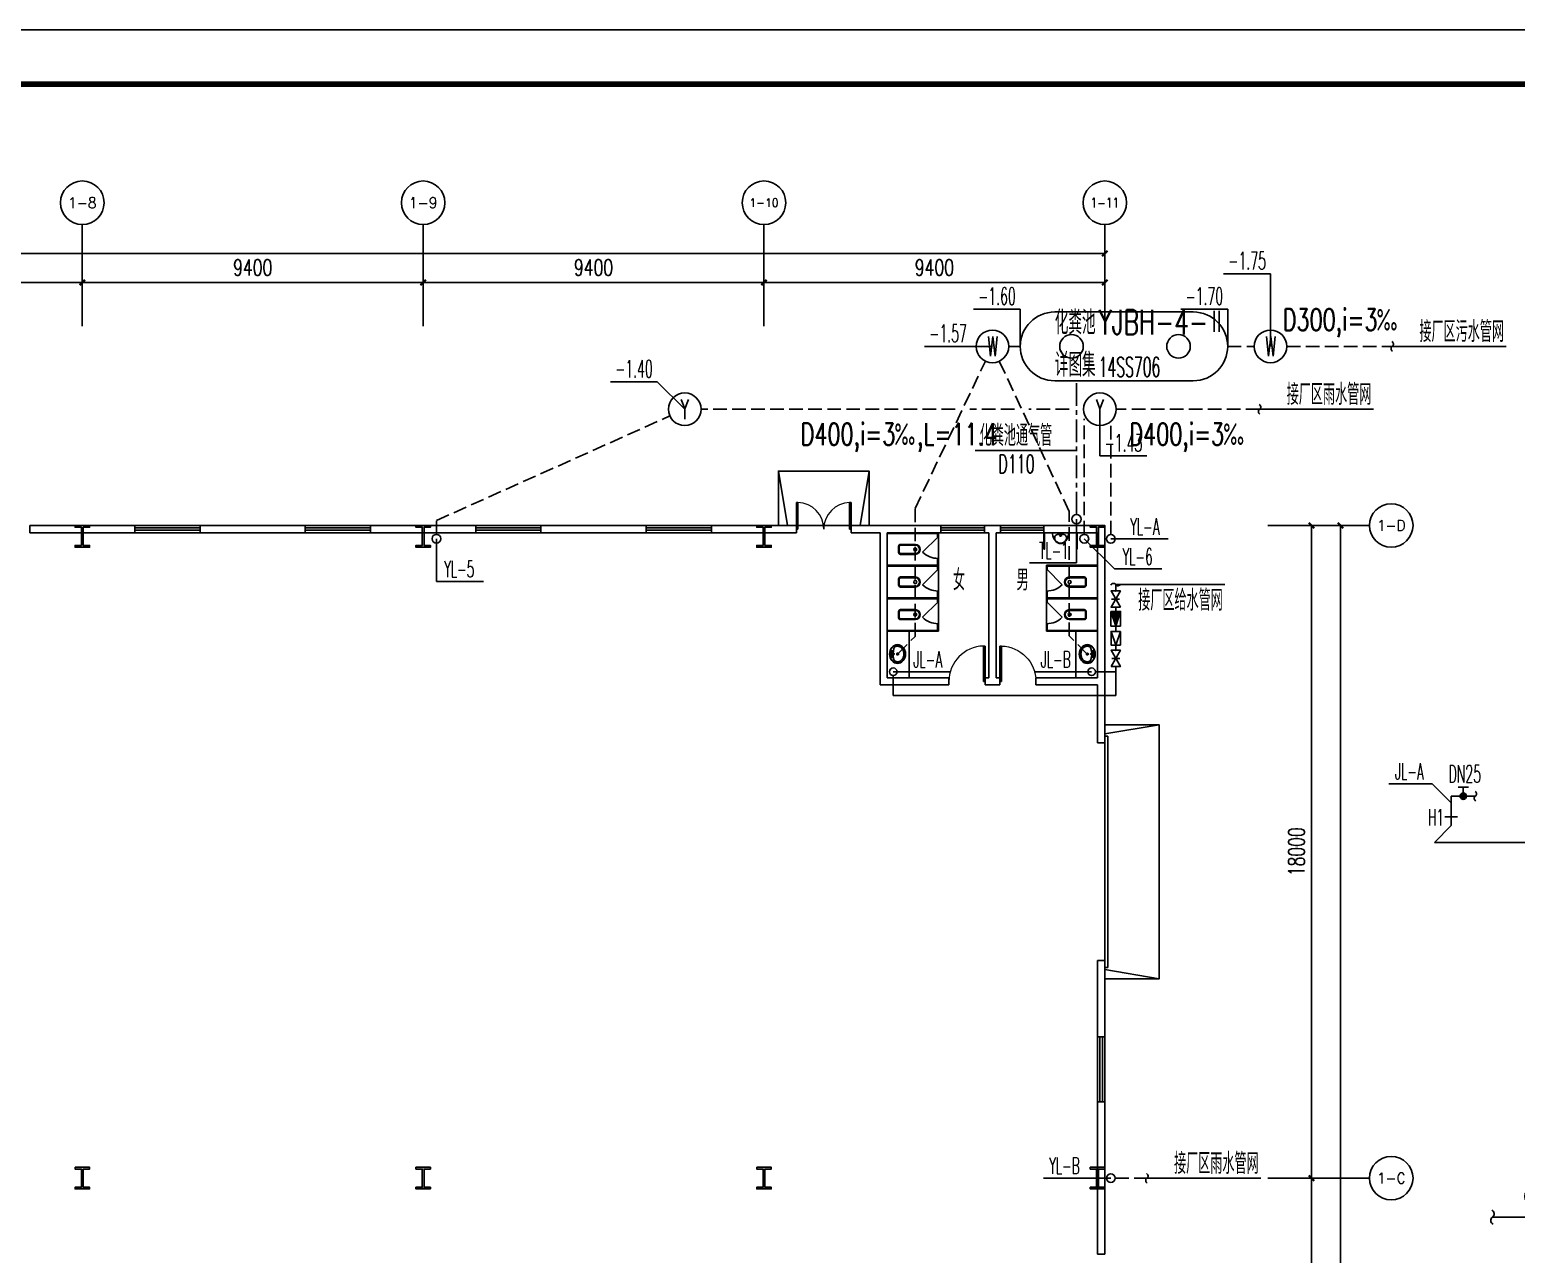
# Model space of a CAD drawing. Extents: x -539947 to 213937, y -712430 to -438816.
# Drawn here: x -194851 to -153854, y -472587 to -438816 of the extents above; entities that cross this region are included whole.
import ezdxf
from ezdxf.enums import TextEntityAlignment as Align

# ---------------------------------------------------------------- set-up
doc = ezdxf.new("R2010")
doc.units = 0
doc.header["$LTSCALE"] = 1000
doc.header["$MEASUREMENT"] = 0
doc.linetypes.add('CENTER', pattern=[2, 1.25, -0.25, 0.25, -0.25])
doc.linetypes.add('DASH', pattern=[0.35, 0.25, -0.1])
for name, color, linetype in [('2', 2, 'Continuous'), ('4', 4, 'Continuous'), ('9', 9, 'Continuous'), ('AXIS', 3, 'Continuous'), ('AXIS_TEXT', 7, 'Continuous'), ('K+T', 252, 'Continuous'), ('PIPE-污水', 5, 'DASH'), ('PIPE-给水', 1, 'Continuous'), ('PIPE-雨水', 222, 'DASH'), ('PUB_TITLE', 4, 'Continuous'), ('STAIR', 2, 'Continuous'), ('TWT_LEAD', 3, 'Continuous'), ('TWT_SYMB', 3, 'Continuous'), ('TWT_TEXT', 7, 'Continuous'), ('VALVE_消防', 7, 'Continuous'), ('VALVE_给水', 7, 'Continuous'), ('VPIPE-给水', 1, 'Continuous'), ('VPIPE-雨水', 222, 'DASH'), ('WALL', 7, 'Continuous'), ('WELL_污水', 2, 'Continuous'), ('WELL_雨水', 2, 'Continuous'), ('WINDOW', 4, 'Continuous')]:
    doc.layers.add(name, color=color, linetype=linetype)
doc.styles.add('_TCH_AXIS', font='COMPLEX', dxfattribs={"bigfont": 'GBCBIG'})
doc.styles.add('_TCH_DIM', font='SIMPLEX.shx', dxfattribs={"width": 0.8, "bigfont": 'GBCBIG.shx'})
doc.styles.add('_TCH_DIM_T3', font='SIMPLEX', dxfattribs={"width": 0.705882, "bigfont": 'GBCBIG'})
doc.styles.add('COMPLEX', font='COMPLEX')
doc.styles.add('天正', font='simplex.shx', dxfattribs={"width": 0.7, "bigfont": 'hztxt.shx'})
doc.dimstyles.new('_TCH_ARCH&&150', dxfattribs={"dimtxt": 446.25, "dimasz": 150, "dimexe": 375, "dimexo": 450, "dimgap": 189.375, "dimtad": 1, "dimdec": 0, "dimzin": 0, "dimdsep": 46, "dimtxsty": '_TCH_DIM_T3', "dimblk": 'ARCHTICK', "dimcen": 0.09, "dimclrt": 7, "dimazin": 2, "dimtfac": 1, "dimtdec": 0, "dimtix": 1, "dimtmove": 2, "dimatfit": 3, "dimfxl": 1, "dimtolj": 1, "dimtzin": 0, "dimarcsym": 0})

# ---------------------------------------------------------------- blocks, each defined once
blk = doc.blocks.new('A$C4D50352B')
h = blk.add_hatch(color=256)
h.dxf.hatch_style = 1
h.paths.add_polyline_path([(0, 600), (400, 600), (400, 550), (225, 550), (225, 50), (400, 50), (400, 0), (0, 0), (0, 50), (175, 50), (175, 550), (0, 550)])
blk.add_lwpolyline([(0, 600), (400, 600), (400, 550), (225, 550), (225, 50), (400, 50), (400, 0), (0, 0), (0, 50), (175, 50), (175, 550), (0, 550)], close=True)
blk = doc.blocks.new('sdbadbasdbsd')
for p in [(-149000, -203190), (-139600, -203190), (-130200, -203190), (-121000, -203190), (-149000, -220890), (-139600, -220890), (-130200, -220890), (-121000, -220890)]:
    blk.add_blockref('A$C4D50352B', p)
blk = doc.blocks.new('A$C58C370F3')
at = {"layer": 'K+T'}
for points in [[(465, 138), (59, 138, 0.388189), (0, 88), (0, -88, 0.388189), (59, -138), (465, -138, 0.97895)], [(465, 118), (58, 118, 0.382017), (20, 86), (20, -86, 0.382017), (58, -118), (465, -118, 0.977255)]]:
    blk.add_lwpolyline(points, format="xyb", close=True, dxfattribs=at)
blk.add_circle((462, 0), 40, dxfattribs=at)
blk = doc.blocks.new('$DorLib2D$00000114')
at = {"color": 0}
blk.add_line((0.5, 0), (-0.207, 0.707), dxfattribs=at)
blk.add_arc((0.5, 0), 1, 135, 180, dxfattribs=at)
blk = doc.blocks.new('A$C03CD7C06')
at = {"layer": 'K+T'}
for p, q in [((-350, 1410), (-460, 1410)), ((-460, 1410), (-460, 0)), ((-440, 1390), (-350, 1390)), ((-440, 1390), (-440, 0)), ((-350, 1410), (250, 1410)), ((-350, 1390), (-350, 1410)), ((460, 1410), (250, 1410)), ((250, 1410), (250, 1390)), ((250, 1390), (440, 1390)), ((440, 1390), (440, 0)), ((460, 1410), (460, 0)), ((-440, 0), (-460, 0)), ((460, 0), (440, 0))]:
    blk.add_line(p, q, dxfattribs=at)
at = {"layer": 'K+T', "xscale": 600, "yscale": 600, "zscale": -600, "rotation": 180}
blk.add_blockref('$DorLib2D$00000114', (-50, 1400), dxfattribs=at)
at = {"layer": 'K+T', "rotation": 90}
blk.add_blockref('A$C58C370F3', (0, 310), dxfattribs=at)
blk = doc.blocks.new('A$C22F25C8E')
at = {"layer": 'K+T'}
blk.add_lwpolyline([(-10, 450), (-10, 0), (10, 0), (10, 450)], close=True, dxfattribs=at)
blk = doc.blocks.new('A$C554A5188')
at = {"layer": 'K+T'}
blk.add_line((-191, 0), (191, 0), dxfattribs=at)
for radius in [30, 20]:
    blk.add_circle((0, 69), radius, dxfattribs=at)
for centre, radius, start, end in [((-191, 30), 30, 172.3236, 270), ((-65, 147), 100, 144.3008, 240.2823), ((65, 147), 100, 299.7178, 35.7038), ((191, 30), 30, 270, 7.6764)]:
    blk.add_arc(centre, radius, start, end, dxfattribs=at)
at = {"layer": 'K+T', "extrusion": (0, 0, -1)}
for centre, major_axis, ratio, start_param, end_param in [((0, -31), (0, 332), 0.677059, -1.374291, 1.374291), ((0, 311), (0, 282), 0.893435, 2.669997, 3.613187)]:
    blk.add_ellipse(centre, major_axis=major_axis, ratio=ratio, start_param=start_param, end_param=end_param, dxfattribs=at)
at = {"layer": 'K+T'}
blk.add_open_spline([(-146, 205), (-145, 207), (-143, 210), (-132, 223), (-123, 234), (-103, 253), (-92, 261), (-71, 274), (-59, 279), (-37, 287), (-25, 290), (-2, 292), (9, 292), (33, 288), (44, 285), (66, 276), (78, 270), (99, 256), (109, 247), (129, 228), (138, 217), (146, 205)], degree=3, knots=[-0.755633, -0.755633, -0.755633, -0.755633, -0.725441, -0.725441, -0.560359, -0.560359, -0.395278, -0.395278, -0.230196, -0.230196, -0.065114, -0.065114, 0.099967, 0.099967, 0.265049, 0.265049, 0.430131, 0.430131, 0.595212, 0.595212, 0.755604, 0.755604, 0.755604, 0.755604], dxfattribs=at)
blk = doc.blocks.new('A$C77EE2929')
for name, p in [('A$C22F25C8E', (10, 0)), ('A$C554A5188', (460, 0))]:
    blk.add_blockref(name, p)
at = {"xscale": -1}
blk.add_blockref('A$C22F25C8E', (910, 0), dxfattribs=at)
blk = doc.blocks.new('$TCHSYS$WIN2D')
for p, q in [((-0.5, 0.5), (0.5, 0.5)), ((-0.5, 0.5), (-0.5, -0.5)), ((0.5, 0.5), (0.5, -0.5)), ((0.5, 0.167), (-0.5, 0.167)), ((0.5, -0.167), (-0.5, -0.167)), ((-0.5, -0.5), (0.5, -0.5))]:
    blk.add_line(p, q)
blk = doc.blocks.new('$DorLib2D$00000126')
at = {"color": 0, "linetype": 'Continuous'}
for p, q in [((-0.532, 0.5), (-0.532, 0.9)), ((0.532, 0.9), (0.532, 0.5))]:
    blk.add_line(p, q, dxfattribs=at)
at = {"color": 0, "linetype": 'DASH'}
for p, q in [((-0.532, 0.9), (0.532, 0.9)), ((-0.532, 0.5), (0.532, 0.5))]:
    blk.add_line(p, q, dxfattribs=at)
blk = doc.blocks.new('$DorLib2D$00000001')
for p, q in [((0.45, 0.975), (0.5, 0.975)), ((0.45, 0), (0.45, 0.975)), ((0.5, 0), (0.5, 0.975)), ((0.5, 0), (0.45, 0))]:
    blk.add_line(p, q)
at = {"lineweight": 13}
blk.add_arc((0.475, 0), 0.975, 91.4693, 180, dxfattribs=at)
blk = doc.blocks.new('$WINLIB2D$00000001')
at = {"color": 0}
for points in [[(-0.5, 0.5), (-0.5, -0.5)], [(-0.5, 0.5), (0.5, 0.5)], [(0.5, -0.5), (0.5, 0.5)], [(0.5, 0.167), (-0.5, 0.167)], [(0.5, -0.167), (-0.5, -0.167)], [(-0.5, -0.5), (0.5, -0.5)]]:
    blk.add_lwpolyline(points, dxfattribs=at)
blk = doc.blocks.new('$lvtry$00000173')
at = {"color": 0}
for p, q in [((-35, -219, 0), (40, -219, 0)), ((-11, -125, 0), (-16, -50, 0)), ((2, -177, 0), (2, -260, 0)), ((12, -125, 0), (16, -50, 0))]:
    blk.add_line(p, q, dxfattribs=at)
for centre, radius in [((-69, -62, 0), 20.6), ((-69, -62, 0), 15.6), ((2, -219, 0), 23.4), ((0, -50, 0), 15.8), ((72, -62, 0), 20.6), ((72, -62, 0), 15.6)]:
    blk.add_circle(centre, radius, dxfattribs=at)
blk.add_arc((1, -117, 0), 13.9, 215.486, 324.514, dxfattribs=at)
blk.add_ellipse((2, -219, 0), major_axis=(-259, 0), ratio=0.848663, dxfattribs=at)
for start_param, end_param in [(4.764585, 5.931457), (3.493317, 4.671733)]:
    blk.add_ellipse((2, -215, 0), major_axis=(-259, 0), ratio=0.459125, start_param=start_param, end_param=end_param, dxfattribs=at)
for points, knots in [([(-247, -219, 0), (-247, -226, 0), (-247, -233, 0), (-245, -253, 0), (-242, -264, 0), (-234, -288, 0), (-229, -299, 0), (-216, -321, 0), (-209, -331, 0), (-192, -351, 0), (-183, -360, 0), (-162, -377, 0), (-151, -385, 0), (-127, -399, 0), (-115, -405, 0), (-88, -415, 0), (-75, -419, 0), (-47, -425, 0), (-32, -427, 0), (-4, -429, 0), (11, -429, 0), (40, -426, 0), (54, -424, 0), (82, -418, 0), (96, -413, 0), (122, -403, 0), (134, -397, 0), (158, -383, 0), (169, -375, 0), (189, -357, 0), (198, -348, 0), (215, -328, 0), (222, -318, 0), (234, -296, 0), (239, -284, 0), (246, -261, 0), (248, -249, 0), (251, -225, 0), (251, -213, 0), (249, -189, 0), (246, -177, 0), (239, -154, 0), (234, -143, 0), (222, -121, 0), (215, -110, 0), (199, -90, 0), (190, -81, 0), (170, -63, 0), (159, -55, 0), (135, -41, 0), (123, -35, 0), (97, -24, 0), (83, -20, 0), (55, -13, 0), (41, -11, 0), (12, -9, 0), (-3, -9, 0), (-31, -10, 0), (-46, -12, 0), (-74, -18, 0), (-87, -22, 0), (-114, -32, 0), (-126, -38, 0), (-150, -52, 0), (-162, -60, 0), (-182, -77, 0), (-192, -86, 0), (-209, -106, 0), (-216, -116, 0), (-228, -138, 0), (-234, -149, 0), (-242, -172, 0), (-244, -184, 0), (-247, -204, 0), (-247, -211, 0), (-247, -219, 0)], [0, 0, 0, 0, 0.105369, 0.105369, 0.278747, 0.278747, 0.452125, 0.452125, 0.625504, 0.625504, 0.798882, 0.798882, 0.97226, 0.97226, 1.145639, 1.145639, 1.319017, 1.319017, 1.492395, 1.492395, 1.665774, 1.665774, 1.839152, 1.839152, 2.01253, 2.01253, 2.185909, 2.185909, 2.359287, 2.359287, 2.532665, 2.532665, 2.706044, 2.706044, 2.879422, 2.879422, 3.0528, 3.0528, 3.226179, 3.226179, 3.399557, 3.399557, 3.572935, 3.572935, 3.746313, 3.746313, 3.919692, 3.919692, 4.09307, 4.09307, 4.266448, 4.266448, 4.439827, 4.439827, 4.613205, 4.613205, 4.786583, 4.786583, 4.959962, 4.959962, 5.13334, 5.13334, 5.306718, 5.306718, 5.480097, 5.480097, 5.653475, 5.653475, 5.826853, 5.826853, 6.000232, 6.000232, 6.17361, 6.17361, 6.283185, 6.283185, 6.283185, 6.283185]), ([(-184, -131, 0), (-185, -133, 0), (-186, -135, 0), (-191, -143, 0), (-195, -149, 0), (-201, -161, 0), (-203, -168, 0), (-207, -180, 0), (-209, -187, 0), (-211, -199, 0), (-212, -205, 0), (-212, -214, 0), (-212, -216, 0), (-212, -219, 0), (-212, -225, 0), (-212, -232, 0), (-210, -246, 0), (-208, -254, 0), (-204, -266, 0), (-202, -272, 0), (-198, -281, 0), (-196, -286, 0), (-189, -298, 0), (-185, -304, 0), (-176, -316, 0), (-171, -322, 0), (-161, -332, 0), (-156, -337, 0), (-143, -347, 0), (-135, -353, 0), (-121, -362, 0), (-116, -365, 0), (-105, -370, 0), (-100, -373, 0), (-88, -378, 0), (-82, -380, 0), (-69, -384, 0), (-63, -386, 0), (-47, -389, 0), (-38, -391, 0), (-21, -393, 0), (-12, -393, 0), (7, -394, 0), (16, -393, 0), (34, -392, 0), (43, -390, 0), (59, -387, 0), (67, -385, 0), (83, -380, 0), (91, -378, 0), (106, -372, 0), (113, -368, 0), (127, -361, 0), (133, -357, 0), (146, -348, 0), (152, -343, 0), (163, -333, 0), (169, -328, 0), (178, -317, 0), (183, -312, 0), (190, -301, 0), (194, -296, 0), (200, -284, 0), (204, -277, 0), (209, -264, 0), (210, -258, 0), (213, -246, 0), (214, -241, 0), (216, -227, 0), (216, -219, 0), (215, -206, 0), (214, -200, 0), (213, -189, 0), (211, -183, 0), (206, -167, 0), (202, -156, 0), (193, -141, 0), (190, -136, 0), (187, -131, 0)], [5.740897, 5.740897, 5.740897, 5.740897, 5.780874, 5.780874, 5.896829, 5.896829, 6.012784, 6.012784, 6.128739, 6.128739, 6.240697, 6.240697, 6.283185, 6.283185, 6.283185, 6.399826, 6.399826, 6.5409, 6.5409, 6.634, 6.634, 6.7271, 6.7271, 6.852188, 6.852188, 6.977276, 6.977276, 7.077377, 7.077377, 7.229977, 7.229977, 7.317389, 7.317389, 7.404801, 7.404801, 7.497094, 7.497094, 7.589386, 7.589386, 7.712334, 7.712334, 7.835281, 7.835281, 7.958228, 7.958228, 8.081175, 8.081175, 8.194983, 8.194983, 8.30879, 8.30879, 8.422598, 8.422598, 8.537599, 8.537599, 8.6526, 8.6526, 8.767602, 8.767602, 8.884432, 8.884432, 8.982435, 8.982435, 9.119467, 9.119467, 9.224191, 9.224191, 9.328914, 9.328914, 9.470087, 9.470087, 9.571187, 9.571187, 9.672288, 9.672288, 9.874489, 9.874489, 9.967059, 9.967059, 9.967059, 9.967059])]:
    blk.add_open_spline(points, degree=3, knots=knots, dxfattribs=at)
for p in [(1, -50), (2, -219, 0)]:
    blk.add_point(p, dxfattribs=at)
blk = doc.blocks.new('$DorLib2D$00000002')
for p, q in [((-0.5, 0), (-0.5, 0.4875)), ((-0.475, 0.4875), (-0.5, 0.4875)), ((-0.475, 0), (-0.475, 0.4875)), ((0.475, 0), (0.475, 0.4875)), ((0.475, 0.4875), (0.5, 0.4875)), ((0.5, 0), (0.5, 0.4875)), ((-0.5, 0), (-0.475, 0)), ((0.5, 0), (0.475, 0))]:
    blk.add_line(p, q)
at = {"lineweight": 13}
for centre, start, end in [((-0.4875, 0), 0, 88.53072), ((0.4875, 0), 91.46928, 180)]:
    blk.add_arc(centre, 0.4875, start, end, dxfattribs=at)
blk = doc.blocks.new('_AXISO')
blk.add_circle((0, 0), 0.5)
at = {"layer": 'AXIS_TEXT', "style": 'COMPLEX', "width": 1.041667}
blk.add_attdef('A', text='', height=0.56, dxfattribs=at).set_placement((-0.25, -0.28), (0.25, -0.28), align=Align.FIT)
blk = doc.blocks.new('_ArchTick')
at = {"color": 0, "linetype": 'ByBlock', "const_width": 0.4}
blk.add_lwpolyline([(-0.5, -0.5), (0.5, 0.5)], dxfattribs=at)
blk = doc.blocks.new('*D149')
at = {"layer": 'AXIS', "color": 0, "lineweight": -2, "transparency": 16777216}
for p, q in [((8500, 68450), (8500, 70375)), ((102500, 68450), (102500, 70375)), ((8500, 70000), (102500, 70000))]:
    blk.add_line(p, q, dxfattribs=at)
at = {"layer": 'Defpoints', "color": 0, "transparency": 16777216}
for p in [(102500, 70000), (8500, 68000), (102500, 68000)]:
    blk.add_point(p, dxfattribs=at)
at = {"layer": 'AXIS', "color": 0, "lineweight": -2, "transparency": 16777216, "xscale": 150, "yscale": 150, "zscale": 150, "rotation": 180}
blk.add_blockref('_ArchTick', (8500, 70000), dxfattribs=at)
at = {"layer": 'AXIS', "color": 0, "lineweight": -2, "transparency": 16777216, "xscale": 150, "yscale": 150, "zscale": 150}
blk.add_blockref('_ArchTick', (102500, 70000), dxfattribs=at)
at = {"layer": 'AXIS', "color": 7, "transparency": 16777216, "insert": (55500, 70412), "char_height": 446.2, "attachment_point": 5, "style": '_TCH_DIM_T3'}
blk.add_mtext('\\A1;94000', dxfattribs=at)
blk = doc.blocks.new('*D156')
at = {"layer": 'AXIS', "color": 0, "lineweight": -2, "transparency": 16777216}
for p, q in [((64900, 68450), (64900, 69575)), ((74300, 68450), (74300, 69575)), ((64900, 69200), (74300, 69200))]:
    blk.add_line(p, q, dxfattribs=at)
at = {"layer": 'Defpoints', "color": 0, "transparency": 16777216}
for p in [(74300, 69200), (64900, 68000), (74300, 68000)]:
    blk.add_point(p, dxfattribs=at)
at = {"layer": 'AXIS', "color": 0, "lineweight": -2, "transparency": 16777216, "xscale": 150, "yscale": 150, "zscale": 150, "rotation": 180}
blk.add_blockref('_ArchTick', (64900, 69200), dxfattribs=at)
at = {"layer": 'AXIS', "color": 0, "lineweight": -2, "transparency": 16777216, "xscale": 150, "yscale": 150, "zscale": 150}
blk.add_blockref('_ArchTick', (74300, 69200), dxfattribs=at)
at = {"layer": 'AXIS', "color": 7, "transparency": 16777216, "insert": (69600, 69612), "char_height": 446.2, "attachment_point": 5, "style": '_TCH_DIM_T3'}
blk.add_mtext('\\A1;9400', dxfattribs=at)
blk = doc.blocks.new('*D157')
at = {"layer": 'AXIS', "color": 0, "lineweight": -2, "transparency": 16777216}
for p, q in [((74300, 68450), (74300, 69575)), ((83700, 68450), (83700, 69575)), ((74300, 69200), (83700, 69200))]:
    blk.add_line(p, q, dxfattribs=at)
at = {"layer": 'Defpoints', "color": 0, "transparency": 16777216}
for p in [(83700, 69200), (74300, 68000), (83700, 68000)]:
    blk.add_point(p, dxfattribs=at)
at = {"layer": 'AXIS', "color": 0, "lineweight": -2, "transparency": 16777216, "xscale": 150, "yscale": 150, "zscale": 150, "rotation": 180}
blk.add_blockref('_ArchTick', (74300, 69200), dxfattribs=at)
at = {"layer": 'AXIS', "color": 0, "lineweight": -2, "transparency": 16777216, "xscale": 150, "yscale": 150, "zscale": 150}
blk.add_blockref('_ArchTick', (83700, 69200), dxfattribs=at)
at = {"layer": 'AXIS', "color": 7, "transparency": 16777216, "insert": (79000, 69612), "char_height": 446.2, "attachment_point": 5, "style": '_TCH_DIM_T3'}
blk.add_mtext('\\A1;9400', dxfattribs=at)
blk = doc.blocks.new('*D158')
at = {"layer": 'AXIS', "color": 0, "lineweight": -2, "transparency": 16777216}
for p, q in [((83700, 68450), (83700, 69575)), ((93100, 68450), (93100, 69575)), ((83700, 69200), (93100, 69200))]:
    blk.add_line(p, q, dxfattribs=at)
at = {"layer": 'Defpoints', "color": 0, "transparency": 16777216}
for p in [(93100, 69200), (83700, 68000), (93100, 68000)]:
    blk.add_point(p, dxfattribs=at)
at = {"layer": 'AXIS', "color": 0, "lineweight": -2, "transparency": 16777216, "xscale": 150, "yscale": 150, "zscale": 150, "rotation": 180}
blk.add_blockref('_ArchTick', (83700, 69200), dxfattribs=at)
at = {"layer": 'AXIS', "color": 0, "lineweight": -2, "transparency": 16777216, "xscale": 150, "yscale": 150, "zscale": 150}
blk.add_blockref('_ArchTick', (93100, 69200), dxfattribs=at)
at = {"layer": 'AXIS', "color": 7, "transparency": 16777216, "insert": (88400, 69612), "char_height": 446.2, "attachment_point": 5, "style": '_TCH_DIM_T3'}
blk.add_mtext('\\A1;9400', dxfattribs=at)
blk = doc.blocks.new('*D159')
at = {"layer": 'AXIS', "color": 0, "lineweight": -2, "transparency": 16777216}
for p, q in [((93100, 68450), (93100, 69575)), ((102500, 68450), (102500, 69575)), ((93100, 69200), (102500, 69200))]:
    blk.add_line(p, q, dxfattribs=at)
at = {"layer": 'Defpoints', "color": 0, "transparency": 16777216}
for p in [(102500, 69200), (93100, 68000), (102500, 68000)]:
    blk.add_point(p, dxfattribs=at)
at = {"layer": 'AXIS', "color": 0, "lineweight": -2, "transparency": 16777216, "xscale": 150, "yscale": 150, "zscale": 150, "rotation": 180}
blk.add_blockref('_ArchTick', (93100, 69200), dxfattribs=at)
at = {"layer": 'AXIS', "color": 0, "lineweight": -2, "transparency": 16777216, "xscale": 150, "yscale": 150, "zscale": 150}
blk.add_blockref('_ArchTick', (102500, 69200), dxfattribs=at)
at = {"layer": 'AXIS', "color": 7, "transparency": 16777216, "insert": (97800, 69612), "char_height": 446.2, "attachment_point": 5, "style": '_TCH_DIM_T3'}
blk.add_mtext('\\A1;9400', dxfattribs=at)
blk = doc.blocks.new('*D164')
at = {"layer": 'AXIS', "color": 0, "lineweight": -2, "transparency": 16777216}
for p, q in [((107450, 62500), (109375, 62500)), ((109000, 8500), (109000, 62500)), ((107450, 8500), (109375, 8500))]:
    blk.add_line(p, q, dxfattribs=at)
at = {"layer": 'Defpoints', "color": 0, "transparency": 16777216}
for p in [(107000, 62500), (109000, 62500), (107000, 8500)]:
    blk.add_point(p, dxfattribs=at)
at = {"layer": 'AXIS', "color": 0, "lineweight": -2, "transparency": 16777216, "xscale": 150, "yscale": 150, "zscale": 150}
for p, rotation in [((109000, 62500), 90), ((109000, 8500), 270)]:
    blk.add_blockref('_ArchTick', p, dxfattribs=dict(at, rotation=rotation))
at = {"layer": 'AXIS', "color": 7, "transparency": 16777216, "insert": (108587, 35500), "char_height": 446.2, "attachment_point": 5, "rotation": 90, "style": '_TCH_DIM_T3'}
blk.add_mtext('\\A1;54000', dxfattribs=at)
blk = doc.blocks.new('*D166')
at = {"layer": 'AXIS', "color": 0, "lineweight": -2, "transparency": 16777216}
for p, q in [((107450, 44500), (108575, 44500)), ((108200, 26500), (108200, 44500)), ((107450, 26500), (108575, 26500))]:
    blk.add_line(p, q, dxfattribs=at)
at = {"layer": 'Defpoints', "color": 0, "transparency": 16777216}
for p in [(107000, 44500), (108200, 44500), (107000, 26500)]:
    blk.add_point(p, dxfattribs=at)
at = {"layer": 'AXIS', "color": 0, "lineweight": -2, "transparency": 16777216, "xscale": 150, "yscale": 150, "zscale": 150}
for p, rotation in [((108200, 44500), 90), ((108200, 26500), 270)]:
    blk.add_blockref('_ArchTick', p, dxfattribs=dict(at, rotation=rotation))
at = {"layer": 'AXIS', "color": 7, "transparency": 16777216, "insert": (107787, 35500), "char_height": 446.2, "attachment_point": 5, "rotation": 90, "style": '_TCH_DIM_T3'}
blk.add_mtext('\\A1;18000', dxfattribs=at)
blk = doc.blocks.new('*D167')
at = {"layer": 'AXIS', "color": 0, "lineweight": -2, "transparency": 16777216}
for p, q in [((107450, 62500), (108575, 62500)), ((108200, 44500), (108200, 62500)), ((107450, 44500), (108575, 44500))]:
    blk.add_line(p, q, dxfattribs=at)
at = {"layer": 'Defpoints', "color": 0, "transparency": 16777216}
for p in [(107000, 62500), (108200, 62500), (107000, 44500)]:
    blk.add_point(p, dxfattribs=at)
at = {"layer": 'AXIS', "color": 0, "lineweight": -2, "transparency": 16777216, "xscale": 150, "yscale": 150, "zscale": 150}
for p, rotation in [((108200, 62500), 90), ((108200, 44500), 270)]:
    blk.add_blockref('_ArchTick', p, dxfattribs=dict(at, rotation=rotation))
at = {"layer": 'AXIS', "color": 7, "transparency": 16777216, "insert": (107787, 53500), "char_height": 446.2, "attachment_point": 5, "rotation": 90, "style": '_TCH_DIM_T3'}
blk.add_mtext('\\A1;18000', dxfattribs=at)
blk = doc.blocks.new('$TWTSYS$00000247')
at = {"elevation": 0}
blk.add_lwpolyline([(7, -101, -0.575183), (0, 0, 0.604745), (-11, 101, 16.924828)], format="xyb", dxfattribs=at)
blk = doc.blocks.new('$TwtSys$00000187')
blk.add_circle((0, 0, 0), 0.5)
blk = doc.blocks.new('A$C64B5243B')
at = {"layer": '2'}
for points in [[(730, 1460), (3670, 1460)], [(3670, 0), (730, 0)]]:
    blk.add_lwpolyline(points, dxfattribs=at)
for centre, start, end in [((730, 730), 90, 270), ((3670, 730), 270, 90)]:
    blk.add_arc(centre, 730, start, end, dxfattribs=at)
at = {"layer": 'WELL_污水', "xscale": 500, "yscale": 500, "zscale": 500}
blk.add_blockref('$TwtSys$00000187', (1086, 730), dxfattribs=at)
at = {"layer": 'WELL_污水', "xscale": 500, "yscale": 500, "zscale": 500, "rotation": 180}
blk.add_blockref('$TwtSys$00000187', (3357, 730), dxfattribs=at)
blk = doc.blocks.new('$VALVE$00000301')
for points in [[(-125, 72), (125, 0), (-125, -72)], [(-125, 72), (-125, -72), (125, -72), (125, 72), (-125, 72)]]:
    blk.add_lwpolyline(points)
for p in [(-125, 0), (125, 0)]:
    blk.add_point(p)
blk = doc.blocks.new('$VALVE$00000447')
for p, q in [((-82, 0), (-82, 90)), ((-82, 0), (-82, -90)), ((82, 0), (82, 90)), ((82, 0), (82, -90))]:
    blk.add_line(p, q)
blk.add_circle((0, 0), 60.1)
for p in [(-82, 0), (82, 0)]:
    blk.add_point(p)
blk = doc.blocks.new('$VALVE$00000296')
for points in [[(-125, 72), (-125, -72), (125, 72), (125, -72), (-125, 72)], [(0, 60), (0, -64)]]:
    blk.add_lwpolyline(points)
for p in [(-125, 0), (125, 0)]:
    blk.add_point(p)
blk = doc.blocks.new('$VALVE$00000597')
blk.add_line((-93, 357), (93, 543))
blk.add_lwpolyline([(93, 543, 0, 50, 0), (-31, 456, 50, 50, 0)], format="xyseb")
for points, const_width in [([(0, 300), (0, 0)], 30), ([(0, 182), (75, 182), (75, 107)], 7.5)]:
    blk.add_lwpolyline(points, dxfattribs=dict(const_width=const_width))
blk.add_circle((0, 450), 150)
blk = doc.blocks.new('$VALVE$00000501')
for p, q in [((-175, 32), (-175, -32)), ((175, 32), (175, -32)), ((96, -77), (50, -123))]:
    blk.add_line(p, q)
at = {"const_width": 35}
for points in [[(-175, 0), (175, 0)], [(-52, 0), (73, -100)]]:
    blk.add_lwpolyline(points, dxfattribs=at)
for p in [(-175, -2), (175, -2)]:
    blk.add_point(p)
blk = doc.blocks.new('A$C63CC195E')
at = {"layer": 'PIPE-给水', "linetype": 'Continuous', "ltscale": 0.5}
for p, q in [((16, 80), (438, 80)), ((588, 80), (609, 80)), ((784, 80), (808, 80)), ((932, 80), (954, 80)), ((1053, 80), (1079, 80)), ((1229, 80), (1797, 80))]:
    blk.add_line(p, q, dxfattribs=at)
at = {"layer": 'TWT_LEAD'}
for p, q in [((870, 80), (1408, 618)), ((1408, 618), (2543, 618))]:
    blk.add_line(p, q, dxfattribs=at)
at = {"layer": 'STAIR', "xscale": 0.6388199999928476, "yscale": 0.6388199999928476, "zscale": 0.6388199999928476, "rotation": 180}
for p in [(16, 80, 0), (1797, 80, 0)]:
    blk.add_blockref('$TWTSYS$00000247', p, dxfattribs=at)
at = {"layer": 'VALVE_消防', "xscale": 0.6, "yscale": -0.6, "zscale": 0.6}
blk.add_blockref('$VALVE$00000447', (1003, 80), dxfattribs=at)
at = {"layer": 'VALVE_给水'}
for name, p, xscale, yscale, zscale in [('$VALVE$00000597', (377, 80), 0.425, 0.425, 0.425), ('$VALVE$00000597', (1304, 80), 0.425, 0.425, 0.425), ('$VALVE$00000296', (513, 80), -0.6, 0.6, 0.6), ('$VALVE$00000296', (1154, 80), -0.6, 0.6, 0.6)]:
    blk.add_blockref(name, p, dxfattribs=dict(at, xscale=xscale, yscale=yscale, zscale=zscale))
at = {"layer": 'VALVE_给水', "xscale": -0.5, "zscale": 0.5, "rotation": 180}
for name, p, yscale in [('$VALVE$00000501', (697, 80), -0.65), ('$VALVE$00000301', (870, 80), 0.6)]:
    blk.add_blockref(name, p, dxfattribs=dict(at, yscale=yscale))
at = {"layer": 'TWT_LEAD', "color": 7, "style": '天正', "width": 0.7}
for s, p in [('可调式减压阀', (1591, 666)), ('阀后压力0.20MPa', (1318, 381))]:
    blk.add_text(s, height=190, dxfattribs=at).set_placement(p)
blk = doc.blocks.new('$VALVE$00000752')
for p, q in [((-112.5, 75), (112.5, 75)), ((112.5, 75), (112.5, -75)), ((112.5, -75), (-112.5, -75))]:
    blk.add_line(p, q)
blk.add_lwpolyline([(-112.5, -75), (112.5, 0), (-112.5, 75)], close=True)
for p in [(-112.5, 0), (112.5, 0)]:
    blk.add_point(p)
blk.add_solid([(-112.5, 75), (112.5, 0), (-112.5, -75)])
blk = doc.blocks.new('$VALVE$00000497')
for p, q in [((78, 138), (-78, 138)), ((0, 50), (0, 138))]:
    blk.add_line(p, q)
at = {"const_width": 49.6}
blk.add_lwpolyline([(25, 0, 1), (-25, 0, 1)], format="xyb", close=True, dxfattribs=at)
blk.add_circle((0, 0), 50)
blk = doc.blocks.new('A$C15A92D4E')
blk.add_line((96300, 62300), (96300, 62300))
at = {"layer": '4'}
for points in [[(94000, 62500), (93500, 62500), (93500, 64000), (95500, 64000), (96000, 64000), (96000, 62500), (94000, 62500), (93750, 62500), (93500, 64000), (96000, 64000), (96000, 62500), (95750, 62500), (96000, 64000)], [(102500, 56500), (102500, 57000), (104000, 57000), (104000, 50500), (104000, 50000), (102500, 50000), (102500, 50500), (102500, 50250), (104000, 50000), (104000, 57000), (102500, 57000), (102500, 56750), (104000, 57000)]]:
    blk.add_lwpolyline(points, dxfattribs=at)
at = {"layer": 'AXIS'}
for p, q in [((74300, 68000), (74300, 70800)), ((83700, 68000), (83700, 70800)), ((93100, 68000), (93100, 70800)), ((102500, 68000), (102500, 70800)), ((107000, 62500), (109800, 62500)), ((107000, 44500), (109800, 44500))]:
    blk.add_line(p, q, dxfattribs=at)
at = {"layer": 'K+T'}
for p, q in [((97100, 59580), (97100, 58300)), ((101700, 59580), (101700, 58300))]:
    blk.add_line(p, q, dxfattribs=at)
at = {"layer": 'WALL'}
for p, q in [((75750, 62500), (72850, 62500)), ((72850, 62500), (72850, 62300)), ((75750, 62300), (75750, 62500)), ((80450, 62500), (77550, 62500)), ((77550, 62500), (77550, 62300)), ((80450, 62300), (80450, 62500)), ((85150, 62500), (82250, 62500)), ((82250, 62500), (82250, 62300)), ((85150, 62300), (85150, 62500)), ((89850, 62500), (86950, 62500)), ((86950, 62500), (86950, 62300)), ((89850, 62300), (89850, 62500)), ((94000, 62500), (91650, 62500)), ((91650, 62500), (91650, 62300)), ((94000, 62300), (94000, 62500)), ((96400, 62500), (95500, 62500)), ((95500, 62500), (95500, 62300)), ((97980, 62500), (96400, 62500)), ((97980, 62300), (97980, 62500)), ((99400, 62500), (99180, 62500)), ((99180, 62500), (99180, 62300)), ((99620, 62500), (99400, 62500)), ((99620, 62300), (99620, 62500)), ((102500, 62500), (100820, 62500)), ((100820, 62500), (100820, 62300)), ((102500, 58200), (102500, 62500)), ((72850, 62300), (75750, 62300)), ((77550, 62300), (80450, 62300)), ((82250, 62300), (85150, 62300)), ((86950, 62300), (89850, 62300)), ((91650, 62300), (94000, 62300)), ((95500, 62300), (96300, 62300)), ((96300, 58100), (96300, 62300)), ((96500, 62300), (97980, 62300)), ((96500, 58300), (96500, 62300)), ((99180, 62300), (99300, 62300)), ((99300, 58300), (99300, 62300)), ((99500, 62300), (99620, 62300)), ((99500, 58300), (99500, 62300)), ((100820, 62300), (102300, 62300)), ((102300, 58300), (102300, 62300)), ((98200, 58300), (96500, 58300)), ((98200, 58100), (98200, 58300)), ((99300, 58300), (99200, 58300)), ((99200, 58300), (99200, 58100)), ((99600, 58300), (99500, 58300)), ((99600, 58100), (99600, 58300)), ((102300, 58300), (100600, 58300)), ((100600, 58300), (100600, 58100)), ((96300, 58100), (98200, 58100)), ((99200, 58100), (99400, 58100)), ((99400, 58100), (99600, 58100)), ((100600, 58100), (102300, 58100)), ((102300, 58100), (102300, 56500)), ((102500, 56500), (102500, 58200)), ((102300, 56500), (102500, 56500)), ((102500, 50500), (102300, 50500)), ((102300, 50500), (102300, 48400)), ((102500, 48400), (102500, 50500)), ((102300, 48400), (102500, 48400)), ((102500, 46600), (102300, 46600)), ((102300, 46600), (102300, 42400)), ((102500, 42400), (102500, 46600)), ((102300, 42400), (102500, 42400))]:
    blk.add_line(p, q, dxfattribs=at)
for name, p, rotation in [('A$C03CD7C06', (96500, 61840), 270), ('A$C77EE2929', (101740, 62300), 180), ('A$C03CD7C06', (96500, 60940), 270), ('A$C03CD7C06', (96500, 60040), 270)]:
    blk.add_blockref(name, p, dxfattribs=dict(rotation=rotation))
at = {"xscale": -1, "rotation": 90}
for p in [(102300, 60940), (102300, 60040)]:
    blk.add_blockref('A$C03CD7C06', p, dxfattribs=at)
at = {"layer": '9'}
blk.add_blockref('sdbadbasdbsd', (223099.8, 265090.4), dxfattribs=at)
at = {"layer": 'AXIS'}
ref = blk.add_blockref('_AXISO', (74300, 71400), dxfattribs=dict(at, xscale=1200, yscale=1200, zscale=1200))
ref.add_attrib('A', '1-8', dxfattribs={"layer": 'AXIS_TEXT', "height": 294.94, "style": '_TCH_AXIS', "width": 1.018182}).set_placement((73906.7, 71252.5), (74693.3, 71252.5), align=Align.FIT)
ref = blk.add_blockref('_AXISO', (83700, 71400), dxfattribs=dict(at, xscale=1200, yscale=1200, zscale=1200))
ref.add_attrib('A', '1-9', dxfattribs={"layer": 'AXIS_TEXT', "height": 299.63, "style": '_TCH_AXIS'}).set_placement((83307.6, 71250.2), (84092.4, 71250.2), align=Align.FIT)
ref = blk.add_blockref('_AXISO', (93100, 71400), dxfattribs=dict(at, xscale=1200, yscale=1200, zscale=1200))
ref.add_attrib('A', '1-10', dxfattribs={"layer": 'AXIS_TEXT', "height": 235.2, "style": '_TCH_AXIS', "width": 1.028571}).set_placement((92696.8, 71282.4), (93503.2, 71282.4), align=Align.FIT)
ref = blk.add_blockref('_AXISO', (102500, 71400), dxfattribs=dict(at, xscale=1200, yscale=1200, zscale=1200))
ref.add_attrib('A', '1-11', dxfattribs={"layer": 'AXIS_TEXT', "height": 265.63, "style": '_TCH_AXIS', "width": 0.969231}).set_placement((102101.6, 71267.2), (102898.4, 71267.2), align=Align.FIT)
ref = blk.add_blockref('_AXISO', (110400, 62500), dxfattribs=dict(at, xscale=1200, yscale=1200, zscale=1200))
ref.add_attrib('A', '1-D', dxfattribs={"layer": 'AXIS_TEXT', "height": 294.94, "style": '_TCH_AXIS', "width": 0.965517}).set_placement((110006.7, 62352.5), (110793.3, 62352.5), align=Align.FIT)
ref = blk.add_blockref('_AXISO', (110400, 44500), dxfattribs=dict(at, xscale=1200, yscale=1200, zscale=1200))
ref.add_attrib('A', '1-C', dxfattribs={"layer": 'AXIS_TEXT', "height": 290.39, "style": '_TCH_AXIS', "width": 1.017857}).set_placement((110005.9, 44354.8), (110794.1, 44354.8), align=Align.FIT)
at = {"layer": 'K+T', "yscale": -1, "rotation": 270}
blk.add_blockref('$lvtry$00000173', (96564.2, 58956), dxfattribs=at)
at = {"layer": 'K+T', "rotation": 270}
blk.add_blockref('$lvtry$00000173', (102235.8, 58956), dxfattribs=at)
at = {"layer": 'WINDOW'}
for name, p, xscale, yscale, zscale, rotation in [('$DorLib2D$00000002', (94750, 62400), -1500, -1500, -1500, 180), ('$WINLIB2D$00000001', (76650, 62400), -1800, 200, -1800, 180), ('$WINLIB2D$00000001', (81350, 62400), -1800, 200, -1800, 180), ('$WINLIB2D$00000001', (86050, 62400), -1800, 200, -1800, 180), ('$WINLIB2D$00000001', (90750, 62400), -1800, 200, -1800, 180), ('$TCHSYS$WIN2D', (98580, 62400), -1200, 200, -1200, 180), ('$TCHSYS$WIN2D', (100220, 62400), -1200, 200, -1200, 180), ('$DorLib2D$00000001', (100100, 58200), 1000, -1000, 1000, 180), ('$DorLib2D$00000126', (102400, 53500), 6000, -200, 6000, 90), ('$WINLIB2D$00000001', (102400, 47500), -1800, 200, -1800, 90)]:
    blk.add_blockref(name, p, dxfattribs=dict(at, xscale=xscale, yscale=yscale, zscale=zscale, rotation=rotation))
at = {"layer": 'WINDOW', "xscale": 1000, "yscale": 1000, "zscale": 1000}
blk.add_blockref('$DorLib2D$00000001', (98700, 58200), dxfattribs=at)
at = {"layer": 'TWT_TEXT', "style": '_TCH_DIM', "width": 0.8}
for s, p in [('女', (98312.8, 60706.1)), ('男', (100066.8, 60706.1))]:
    blk.add_text(s, height=578.7, dxfattribs=at).set_placement(p)
at = {"layer": 'AXIS'}
for p1, p2, distance, picture, middle in [((8500, 68000), (102500, 68000), 2000, '*D149', (55500, 70412.5)), ((64900, 68000), (74300, 68000), 1200, '*D156', (69600, 69612.5)), ((74300, 68000), (83700, 68000), 1200, '*D157', (79000, 69612.5)), ((83700, 68000), (93100, 68000), 1200, '*D158', (88400, 69612.5)), ((93100, 68000), (102500, 68000), 1200, '*D159', (97800, 69612.5)), ((107000, 8500), (107000, 62500), -2000, '*D164', (108587.5, 35500)), ((107000, 44500), (107000, 62500), -1200, '*D167', (107787.5, 53500)), ((107000, 26500), (107000, 44500), -1200, '*D166', (107787.5, 35500))]:
    dim = blk.add_aligned_dim(p1=p1, p2=p2, distance=distance, dimstyle='_TCH_ARCH&&150', dxfattribs=at)
    dim.commit()
    dim.dimension.update_dxf_attribs({"geometry": picture, "text_midpoint": middle})

msp = doc.modelspace()

# ---------------------------------------------------------------- linework, layer by layer
at = {"layer": '2'}
msp.add_line((-155821.7, -460525.5), (-155471.7, -460525.5), dxfattribs=at)
at = {"layer": '2', "linetype": 'CENTER', "ltscale": 0.5}
msp.add_lwpolyline([(-165982.6, -452186.1), (-165982.6, -448498.1)], dxfattribs=at)
at = {"layer": '2'}
msp.add_circle((-165982.6, -452313), 126.9, dxfattribs=at)
at = {"layer": 'PIPE-污水', "linetype": 'DASH', "ltscale": 1.5}
for p, q in [((-167851.1, -447549.1), (-167532.5, -447549.1)), ((-161812.5, -447549.1), (-161082.8, -447549.1)), ((-160182.8, -447549.1), (-157273.4, -447549.1)), ((-170435.5, -452023), (-168494.8, -447955.3)), ((-168111.1, -447957), (-166181.9, -452099.5)), ((-170435.5, -455549.8), (-170435.5, -452023)), ((-166181.9, -455534.5), (-166181.9, -452099.5)), ((-170918.2, -456032.4), (-170435.5, -455549.8)), ((-165684, -456032.4), (-166181.9, -455534.5))]:
    msp.add_line(p, q, dxfattribs=at)
at = {"layer": 'PIPE-给水', "linetype": 'Continuous', "ltscale": 1.5}
for p, q in [((-164901.1, -454116.5), (-164901.1, -454293.9)), ((-164901.1, -454743.9), (-164901.1, -454858.3)), ((-164901.1, -455263.3), (-164901.1, -455410.1)), ((-164901.1, -455784.5), (-164901.1, -455927.2)), ((-171035.6, -456626.3), (-171035.6, -457178.5)), ((-165461.5, -456521.3), (-164901.1, -456521.3)), ((-164901.1, -456377.2), (-164901.1, -456521.3)), ((-164901.1, -457178.5), (-164901.1, -456521.3)), ((-171035.6, -457178.5), (-164901.1, -457178.5)), ((-155646.7, -460765.3), (-155646.7, -459953.6)), ((-155646.7, -459953.6), (-154981.2, -459953.6)), ((-155646.7, -460765.3), (-156111.4, -461230.1)), ((-156111.4, -461230.1), (-149976.9, -461230.1))]:
    msp.add_line(p, q, dxfattribs=at)
at = {"layer": 'PIPE-雨水', "linetype": 'DASH', "ltscale": 1.5}
for p, q in [((-169328.2, -449282.7), (-176335.7, -449282.7)), ((-167693.7, -449282.7), (-168928.2, -449282.7)), ((-166183.5, -449282.7), (-167293.7, -449282.7)), ((-160933.1, -449282.7), (-164885.7, -449282.7)), ((-183635.6, -452352.2), (-177196.4, -449466.8)), ((-165766.5, -452732.2), (-165766.5, -449544.3)), ((-165036.1, -452738.9), (-165036.1, -449703.2)), ((-183635.6, -452732.2), (-183635.6, -452352.2)), ((-164916.1, -470486.8), (-164036.1, -470486.8))]:
    msp.add_line(p, q, dxfattribs=at)
at = {"layer": 'PUB_TITLE'}
msp.add_lwpolyline([(-274960, -527916.2), (-117310, -527916.2), (-117310, -438816.2), (-274960, -438816.2)], close=True, dxfattribs=at)
at = {"layer": 'PUB_TITLE', "const_width": 150}
msp.add_lwpolyline([(-271210, -526416.2), (-118810, -526416.2), (-118810, -440316.2), (-271210, -440316.2)], close=True, dxfattribs=at)
at = {"layer": 'TWT_LEAD'}
for p, q in [((-160632.8, -445545.1), (-161924.6, -445545.1)), ((-160632.8, -447549.1), (-160632.8, -445545.1)), ((-167532.5, -446522.6), (-168824.3, -446522.6)), ((-167532.5, -447549.1), (-167532.5, -446522.6)), ((-161812.5, -446522.6), (-163104.3, -446522.6)), ((-161812.5, -447549.1), (-161812.5, -446522.6)), ((-168883.2, -447549.1), (-170175, -447549.1)), ((-168301.1, -447549.1), (-168883.2, -447549.1)), ((-157273.4, -447549.1), (-156651.1, -447549.1)), ((-156651.1, -447549.1), (-154131.6, -447549.1)), ((-177544.1, -448524.4), (-178835.9, -448524.4)), ((-176785.7, -449282.7), (-177544.1, -448524.4)), ((-165335.7, -449282.7), (-165335.7, -450568.3)), ((-160933.1, -449282.7), (-160310.8, -449282.7)), ((-160310.8, -449282.7), (-157791.3, -449282.7)), ((-166575.6, -450416), (-168778.7, -450416)), ((-165982.6, -450416), (-166575.6, -450416)), ((-165335.7, -450568.3), (-164044, -450568.3)), ((-165982.6, -452313), (-165982.6, -453521.8)), ((-183635.6, -452852.2), (-183635.6, -454029.2)), ((-165766.5, -452852.2), (-164931.8, -453686.9)), ((-165036.1, -452858.9), (-164651.1, -452858.9)), ((-164651.1, -452858.9), (-163455.2, -452858.9)), ((-165982.6, -453521.8), (-167282.6, -453521.8)), ((-164931.8, -453686.9), (-163631.8, -453686.9)), ((-183635.6, -454029.2), (-182335.6, -454029.2)), ((-164901.1, -454116.9), (-164406.6, -454116.9)), ((-164406.6, -454116.9), (-161887.1, -454116.9)), ((-171035.6, -456521.3), (-170650.7, -456521.3)), ((-170650.7, -456521.3), (-169454.7, -456521.3)), ((-165951.5, -456521.3), (-167147.5, -456521.3)), ((-165566.5, -456521.3), (-165951.5, -456521.3)), ((-156172.3, -459609.3), (-157368.2, -459609.3)), ((-155646.7, -460134.9), (-156172.3, -459609.3)), ((-165700.6, -470486.8), (-166896.6, -470486.8)), ((-165036.1, -470486.8), (-165700.6, -470486.8)), ((-164041.1, -470490.4), (-163418.8, -470490.4)), ((-163418.8, -470490.4), (-160899.3, -470490.4))]:
    msp.add_line(p, q, dxfattribs=at)
at = {"layer": 'TWT_SYMB'}
for points in [[(-159802.2, -447349.1, 0, 0, 0), (-158001.2, -447349.1, 120, 0, 0), (-157551.2, -447349.1, 0, 0, 0)], [(-172635.8, -449482.7, 0, 0, 0), (-169472.2, -449482.7, 120, 0, 0), (-169022.2, -449482.7, 0, 0, 0)], [(-164010, -449482.7, 0, 0, 0), (-162252, -449482.7, 120, 0, 0), (-161802, -449482.7, 0, 0, 0)]]:
    msp.add_lwpolyline(points, format="xyseb", dxfattribs=at)
at = {"layer": 'VPIPE-给水', "linetype": 'Continuous'}
for centre in [(-171035.6, -456521.3), (-165566.5, -456521.3)]:
    msp.add_circle(centre, 105, dxfattribs=at)
at = {"layer": 'VPIPE-雨水', "linetype": 'Continuous'}
for centre in [(-183635.6, -452852.2), (-165766.5, -452852.2), (-165036.1, -452858.9), (-165036.1, -470486.8)]:
    msp.add_circle(centre, 120, dxfattribs=at)

# ---------------------------------------------------------------- block references
at = {"layer": '2'}
for name, p, xscale, yscale, zscale in [('$TWTSYS$00000247', (-157273.7, -447549.1, 0), 1.3, 1.3, 1.3), ('$TWTSYS$00000247', (-160933.4, -449282.7, 0), 1.3, 1.3, 1.3), ('A$C63CC195E', (-154559.6, -471803.3), 3, 3, 3), ('$TWTSYS$00000247', (-164041.4, -470490.4, 0), 1.3, 1.3, 1.3)]:
    msp.add_blockref(name, p, dxfattribs=dict(at, xscale=xscale, yscale=yscale, zscale=zscale))
at = {"layer": '2', "xscale": 1.3, "yscale": 1.3, "zscale": 1.3}
for p, rotation in [((-164901.1, -454116.9), 90), ((-154980.9, -459953.6, 0), 180)]:
    msp.add_blockref('$TWTSYS$00000247', p, dxfattribs=dict(at, rotation=rotation))
at = {"layer": '4', "xscale": 1.3, "yscale": 1.3, "zscale": 1.3}
msp.add_blockref('A$C64B5243B', (-167532.5, -448498.1), dxfattribs=at)
at = {"layer": '9'}
msp.add_blockref('A$C15A92D4E', (-267701.1, -514986.8), dxfattribs=at)
at = {"layer": 'VALVE_给水'}
for name, p, xscale, yscale, zscale, rotation in [('$VALVE$00000296', (-164901.1, -454518.9), -1.8, 1.8, 1.8, 270), ('$VALVE$00000752', (-164901.1, -455060.8), 1.8, 1.8, 1.8, 270), ('$VALVE$00000301', (-164901.1, -455597.3), -1.5, -1.8, 1.5, 90), ('$VALVE$00000296', (-164901.1, -456152.2), -1.8, -1.8, 1.8, 270)]:
    msp.add_blockref(name, p, dxfattribs=dict(at, xscale=xscale, yscale=yscale, zscale=zscale, rotation=rotation))
at = {"layer": 'VALVE_给水', "xscale": 1.8, "yscale": 1.8, "zscale": 1.8}
msp.add_blockref('$VALVE$00000497', (-155313.9, -459953.6), dxfattribs=at)
at = {"layer": 'WELL_污水', "xscale": 900, "yscale": 900, "zscale": 900}
for p in [(-168301.1, -447549.1), (-160632.8, -447549.1)]:
    msp.add_blockref('$TwtSys$00000187', p, dxfattribs=at)
at = {"layer": 'WELL_雨水', "xscale": 900, "yscale": 900, "zscale": 900, "rotation": 180}
for p in [(-176785.7, -449282.7), (-165335.7, -449282.7)]:
    msp.add_blockref('$TwtSys$00000187', p, dxfattribs=at)

# ---------------------------------------------------------------- texts
at = {"layer": 'TWT_LEAD', "color": 7}
for s, height, style, width, p in [('-1.75', 480, '天正', 0.525, (-161794.7, -445425.1)), ('-1.60', 480, '天正', 0.525, (-168694.4, -446402.6)), ('-1.70', 480, '天正', 0.525, (-162974.4, -446402.6)), ('接厂区污水管网', 578.72, '_TCH_DIM', 0.8, (-156525, -447429.1)), ('-1.57', 480, '天正', 0.525, (-170045.1, -447429.1)), ('-1.40', 480, '天正', 0.525, (-178706, -448404.4)), ('接厂区雨水管网', 578.72, '_TCH_DIM', 0.8, (-160184.6, -449162.7)), ('化粪池通气管', 578.72, '_TCH_DIM', 0.8, (-168652.5, -450296)), ('-1.43', 480, '天正', 0.525, (-165205.8, -450448.3)), ('D110', 510, '_TCH_DIM', 0.564706, (-168136.6, -451046)), ('YL-A', 456, '天正', 0.525, (-164503.4, -452744.9)), ('TL-1', 456, '天正', 0.525, (-167008.8, -453407.8)), ('YL-6', 456, '天正', 0.525, (-164715, -453572.9)), ('YL-5', 456, '天正', 0.525, (-183424.5, -453915.2)), ('接厂区给水管网', 578.72, '_TCH_DIM', 0.8, (-164280.5, -454836.9)), ('JL-A', 456, '天正', 0.525, (-170480.2, -456407.3)), ('JL-B', 456, '天正', 0.525, (-166965.6, -456407.3)), ('JL-A', 456, '天正', 0.525, (-157197.7, -459495.3)), ('接厂区雨水管网', 578.72, '_TCH_DIM', 0.8, (-163292.6, -470370.4)), ('YL-B', 456, '天正', 0.525, (-166737.5, -470372.8))]:
    msp.add_text(s, height=height, dxfattribs=dict(at, style=style, width=width)).set_placement(p)
at = {"layer": 'TWT_SYMB', "color": 7, "style": '天正', "width": 0.7}
for s, p in [('D300,i=3‰', (-160292, -447114.8)), ('D400,i=3‰,L=11.4', (-173589, -450269.8)), ('D400,i=3‰', (-164521.3, -450269.8))]:
    msp.add_text(s, height=600, dxfattribs=at).set_placement(p)
at = {"layer": 'TWT_TEXT'}
for s, height, style, width, p in [('化粪池', 651.06, '_TCH_DIM', 0.8, (-166580.7, -447217.5)), ('YJBH-4-Ⅱ', 675, '天正', 0.7, (-165371.7, -447217.5)), ('W', 540, '天正', 0.525, (-168436.1, -447819.1)), ('W', 540, '天正', 0.525, (-160767.8, -447819.1)), ('详图集', 651.06, '_TCH_DIM', 0.8, (-166580.7, -448384.5)), ('14SS706', 540, '天正', 0.525, (-165371.7, -448384.5)), ('Y', 540, '天正', 0.525, (-176893.7, -449552.7)), ('Y', 540, '天正', 0.525, (-165443.7, -449552.7)), ('DN25', 480, '天正', 0.525, (-155721.8, -459579)), ('H1', 456, '天正', 0.525, (-156284, -460764.9))]:
    msp.add_text(s, height=height, dxfattribs=dict(at, style=style, width=width)).set_placement(p)

doc.saveas('drawing.dxf')
